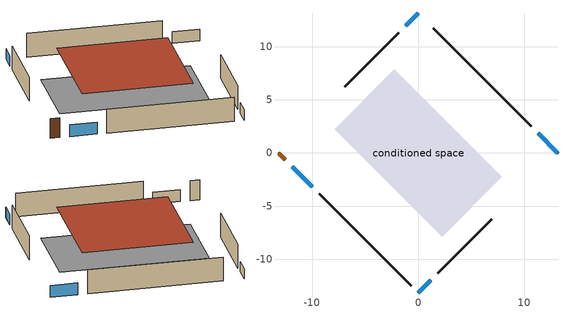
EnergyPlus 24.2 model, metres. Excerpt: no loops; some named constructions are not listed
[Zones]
conditioned space
 floor foundation (Slab1 construction): -7.88,2.26 -2.26,7.88 7.88,-2.26 2.26,-7.88 z0
 wall outside (AdiabaticWallConstruction 1): -13.17,0 -12.52,-0.65 z0:2.03
 wall outside (AdiabaticWallConstruction): 13.17,0 11.3,1.87 / -11.87,-1.3 -9.99,-3.18 z0:1.19; 0,-13.17 1.16,-12.01 / 0,13.17 -1.16,12.01 z0:1.07
 wall outside (Wall1 construction): 10.64,2.53 1.42,11.75 z0:2.44
 wall outside (Wall2 construction): 1.81,-11.36 6.94,-6.23 z0:2.44
 wall outside (Wall3 construction): -9.34,-3.83 -0.66,-12.51 z0:2.44
 wall outside (Wall4 construction): -1.81,11.36 -6.94,6.23 z0:2.44
 window (WindowConstruction): 13.17,0 11.3,1.87 z0:1.19
 window (WindowConstruction 1): 0,-13.17 1.16,-12.01 z0:1.07
 window (WindowConstruction 2): -11.87,-1.3 -9.99,-3.18 z0:1.19
 window (WindowConstruction 3): 0,13.17 -1.16,12.01 z0:1.07
 door (Door): -13.17,0 -12.52,-0.65 z0:2.03
 roof outside (Roof1 construction): 0,7.55 -7.55,0 0,-7.55 7.55,0 z2.44
[Schedule:Day:Interval]
cooling season schedule day; cooling season schedule day 2; cooling season schedule default day: No, 24:00, 0
cooling season schedule day 1: No, 24:00, 1
[Schedule:Week:Daily]
cooling season schedule Week Rule - Jan1-May26: cooling season schedule day, cooling season schedule day, cooling season schedule day, cooling season schedule day, cooling season schedule day, cooling season schedule day, cooling season schedule day, cooling season schedule default day, cooling season schedule default day, cooling season schedule default day, cooling season schedule default day, cooling season schedule default day
cooling season schedule Week Rule - May27-Jun2: cooling season schedule day, cooling season schedule day, cooling season schedule day, cooling season schedule day, cooling season schedule day, cooling season schedule day 1, cooling season schedule day 1, cooling season schedule default day, cooling season schedule default day, cooling season schedule default day, cooling season schedule default day, cooling season schedule default day
cooling season schedule Week Rule - Jun3-Sep29: cooling season schedule day 1, cooling season schedule day 1, cooling season schedule day 1, cooling season schedule day 1, cooling season schedule day 1, cooling season schedule day 1, cooling season schedule day 1, cooling season schedule default day, cooling season schedule default day, cooling season schedule default day, cooling season schedule default day, cooling season schedule default day
cooling season schedule Week Rule - Sep30-Oct6: cooling season schedule day 1, cooling season schedule day 2, cooling season schedule day 2, cooling season schedule day 2, cooling season schedule day 2, cooling season schedule day 2, cooling season schedule day 2, cooling season schedule default day, cooling season schedule default day, cooling season schedule default day, cooling season schedule default day, cooling season schedule default day
cooling season schedule Week Rule - Oct7-Dec31: cooling season schedule day 2, cooling season schedule day 2, cooling season schedule day 2, cooling season schedule day 2, cooling season schedule day 2, cooling season schedule day 2, cooling season schedule day 2, cooling season schedule default day, cooling season schedule default day, cooling season schedule default day, cooling season schedule default day, cooling season schedule default day
[Schedule:Year]
cooling season schedule: cooling season schedule Week Rule - Jan1-May26, 1, 1, 5, 26, cooling season schedule Week Rule - May27-Jun2, 5, 27, 6, 2, cooling season schedule Week Rule - Jun3-Sep29, 6, 3, 9, 29, cooling season schedule Week Rule - Sep30-Oct6, 9, 30, 10, 6, cooling season schedule Week Rule - Oct7-Dec31, 10, 7, 12, 31
[Schedule:File]
hot_water_dishwasher: File=in.schedules.csv; Column Number=5; Rows to Skip at Top=1; Number of Hours of Data=8760; Column Separator=Comma; Interpolate to Timestep=Yes; Minutes per Item=15; Adjust Schedule for Daylight Savings=Yes
